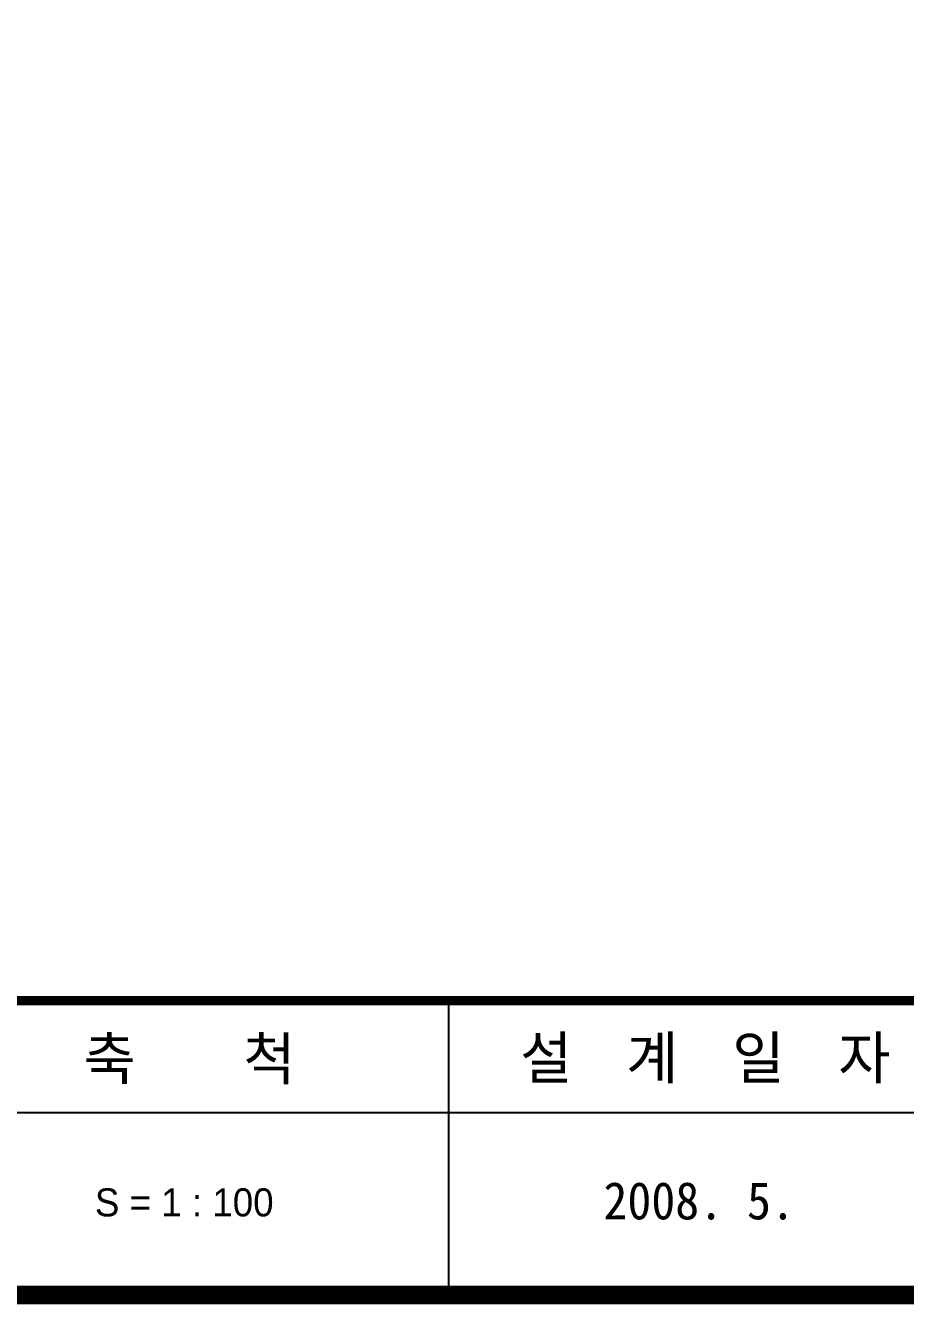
# Model space of a CAD drawing. Header units: millimetres. Extents: x 381 to 2337, y -50 to 586.
# Drawn here: x 758.3 to 853.5, y -7.4 to 131 of the extents above; entities that cross this region are included whole.
import ezdxf
from ezdxf.enums import TextEntityAlignment as Align

# ---------------------------------------------------------------- set-up
doc = ezdxf.new("R2010")
doc.units = ezdxf.units.MM
doc.header["$LTSCALE"] = 10
doc.layers.add('box', color=7, linetype='Continuous')
doc.styles.add('hong', font='GulimChe.ttf', dxfattribs={"width": 0.9999})
doc.styles.add('title', font='H2HDRM.TTF')

msp = doc.modelspace()

# ---------------------------------------------------------------- linework, layer by layer
at = {"layer": 'box', "const_width": 2.02}
msp.add_lwpolyline([(427.96, -6.36), (1212.9, -6.36), (1212.9, 538.84), (427.96, 538.84)], close=True, dxfattribs=at)
at = {"layer": 'box', "const_width": 1.01}
msp.add_lwpolyline([(1212.9, 25.51), (427.96, 25.51)], dxfattribs=at)
at = {"layer": 'box'}
for points in [[(804.02, 25.51), (804.02, -6.36)], [(1212.9, 13.37), (427.96, 13.37)]]:
    msp.add_lwpolyline(points, dxfattribs=at)

# ---------------------------------------------------------------- texts
at = {"color": 7, "style": 'hong', "width": 0.99}
msp.add_text('설  계  일  자', height=4.552, dxfattribs=at).set_placement((831.81, 19.32), align=Align.MIDDLE_CENTER)
for s, height, p in [('축    척', 4.552, (764.51, 16.95)), ('2008. 5.', 4.046, (820.79, 1.83))]:
    msp.add_text(s, height=height, dxfattribs=at).set_placement(p)
at = {"linetype": 'Continuous', "style": 'title'}
msp.add_text('S = 1 : 100', height=3.0384, dxfattribs=at).set_placement((775.43, 2.15, 0.5), align=Align.CENTER)

doc.saveas('drawing.dxf')
